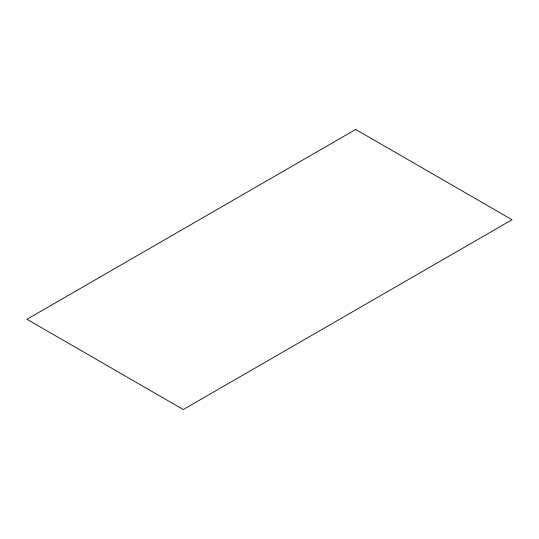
<?xml version="1.0" encoding="UTF-8"?>
<svg xmlns="http://www.w3.org/2000/svg" width="539" height="539" viewBox="0 0 539 539"><rect width="100%" height="100%" fill="white"/><g stroke="black" fill="none" stroke-linecap="round" stroke-linejoin="round"><path stroke-width="0.81" d="M355.713 129.468L26.95 319.277L183.287 409.532L512.05 219.723L355.713 129.468"/></g></svg>
